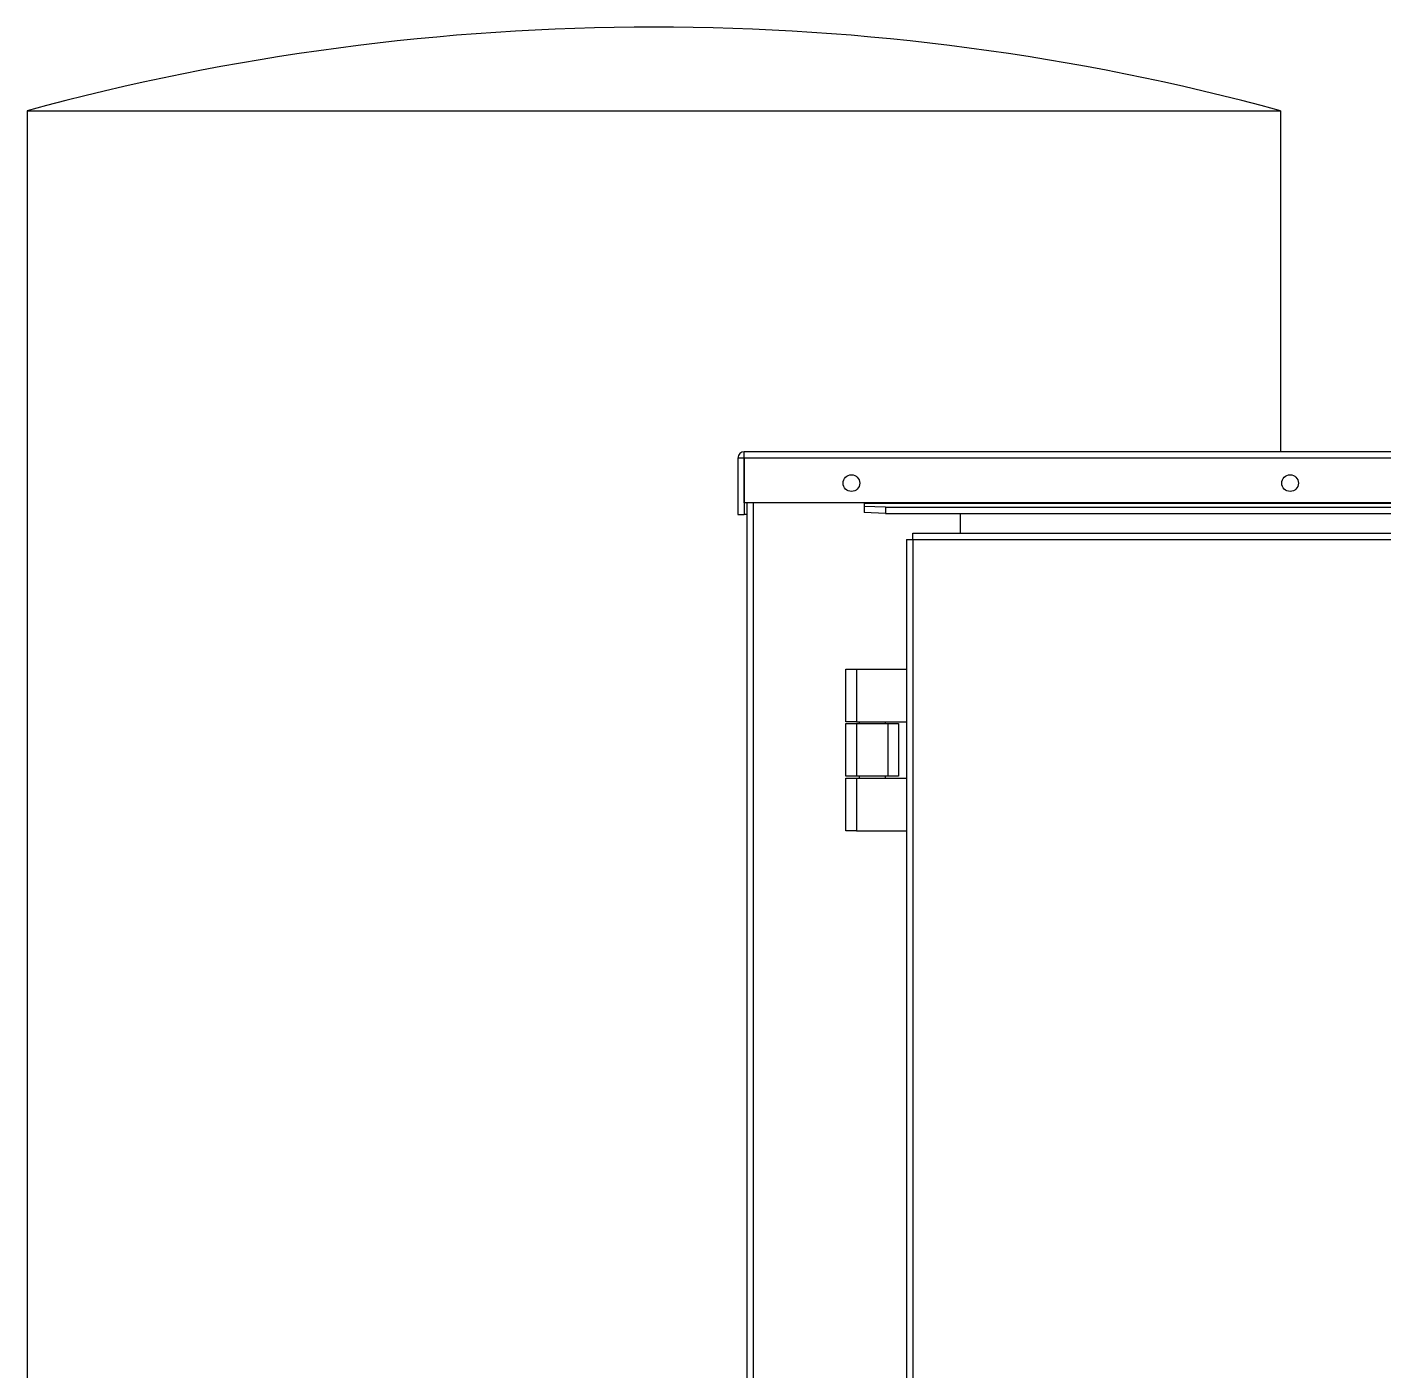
# Model space of a CAD drawing. Header units: inches. Extents: x 3128 to 3569, y 1222 to 1501.
# Drawn here: x 3282.52 to 3298.76, y 1335.08 to 1351.16 of the extents above; entities that cross this region are included whole.
import ezdxf

# ---------------------------------------------------------------- set-up
doc = ezdxf.new("R2010")
doc.units = ezdxf.units.IN
doc.header["$MEASUREMENT"] = 0
for name, color, linetype in [('WDPUMP', 7, 'Continuous'), ('WEPC', 7, 'Continuous'), ('WSPUMP', 7, 'Continuous')]:
    doc.layers.add(name, color=color, linetype=linetype)

msp = doc.modelspace()

# ---------------------------------------------------------------- linework, layer by layer
at = {"layer": 'WDPUMP', "color": 0, "linetype": 'Continuous'}
for p, q in [((3282.5211, 1350.1643), (3297.5211, 1350.1643)), ((3282.5211, 1350.1643), (3282.5211, 1310.6643)), ((3297.5211, 1350.1643), (3297.5211, 1346.0817))]:
    msp.add_line(p, q, dxfattribs=at)
msp.add_arc((3290.0211, 1322.5393), 28.625, 74.81071, 105.18929, dxfattribs=at)
at = {"layer": 'WEPC', "color": 0, "linetype": 'Continuous'}
for p, q in [((3291.1017, 1346.006), (3291.027, 1346.006)), ((3291.027, 1346.006), (3291.027, 1345.3317)), ((3291.1017, 1346.006), (3291.027, 1346.006)), ((3291.027, 1346.006), (3291.027, 1345.3317)), ((3291.1017, 1346.006), (3291.1017, 1345.3317)), ((3291.1017, 1346.006), (3291.1017, 1345.3317)), ((3327.1701, 1346.0817), (3291.1027, 1346.0817)), ((3291.1027, 1346.006), (3291.1027, 1346.0817)), ((3327.1701, 1346.0817), (3291.1027, 1346.0817)), ((3291.1027, 1346.006), (3291.1027, 1346.0817)), ((3327.1701, 1346.006), (3291.1027, 1346.006)), ((3291.1027, 1345.4689), (3291.1027, 1346.006)), ((3327.1701, 1346.006), (3291.1027, 1346.006)), ((3291.1027, 1345.4689), (3291.1027, 1346.006)), ((3292.5402, 1345.4689), (3291.1027, 1345.4689)), ((3291.1027, 1345.4689), (3291.1027, 1345.3317)), ((3292.5402, 1345.4689), (3291.1027, 1345.4689)), ((3291.1027, 1345.4689), (3291.1027, 1345.3317)), ((3291.1364, 1345.4689), (3291.1364, 1304.0817)), ((3291.1364, 1345.4689), (3291.1364, 1304.0817)), ((3291.2121, 1345.4689), (3291.2121, 1304.0817)), ((3291.2121, 1345.4689), (3291.2121, 1304.0817)), ((3325.7326, 1345.4689), (3292.5402, 1345.4689)), ((3292.5402, 1345.4689), (3292.5402, 1345.4679)), ((3325.7326, 1345.4689), (3292.5402, 1345.4689)), ((3292.5402, 1345.4689), (3292.5402, 1345.4679)), ((3292.5402, 1345.4679), (3292.5402, 1345.4288)), ((3292.5402, 1345.4679), (3325.7326, 1345.4679)), ((3292.5402, 1345.4679), (3292.5402, 1345.4288)), ((3292.5402, 1345.4679), (3325.7326, 1345.4679)), ((3291.027, 1345.3317), (3291.1017, 1345.3317)), ((3291.027, 1345.3317), (3291.1017, 1345.3317)), ((3291.1364, 1345.3317), (3291.1027, 1345.3317)), ((3291.1364, 1345.3317), (3291.1027, 1345.3317)), ((3292.7932, 1345.4179), (3292.5402, 1345.4288)), ((3292.5402, 1345.4288), (3292.5402, 1345.3542)), ((3292.7932, 1345.4179), (3292.5402, 1345.4288)), ((3292.5402, 1345.4288), (3292.5402, 1345.3542)), ((3292.7932, 1345.3433), (3292.5402, 1345.3542)), ((3292.7932, 1345.3433), (3292.5402, 1345.3542)), ((3292.7932, 1345.4179), (3325.4796, 1345.4179)), ((3292.7932, 1345.4179), (3292.7932, 1345.3433)), ((3292.7932, 1345.4179), (3325.4796, 1345.4179)), ((3292.7932, 1345.4179), (3292.7932, 1345.3433)), ((3292.7932, 1345.3433), (3325.4796, 1345.3433)), ((3292.7932, 1345.3433), (3325.4796, 1345.3433)), ((3293.6857, 1345.3433), (3293.6857, 1345.1068)), ((3293.6857, 1345.3433), (3293.6857, 1345.1068)), ((3293.0461, 1345.0311), (3293.0461, 1304.995)), ((3293.0461, 1345.0311), (3293.1218, 1345.0311)), ((3293.0461, 1345.0311), (3293.0461, 1304.995)), ((3293.0461, 1345.0311), (3293.1218, 1345.0311)), ((3293.1218, 1345.1068), (3324.8073, 1345.1068)), ((3293.1218, 1345.0311), (3293.1218, 1345.1068)), ((3293.1218, 1345.1068), (3324.8073, 1345.1068)), ((3293.1218, 1345.0311), (3293.1218, 1345.1068)), ((3293.1218, 1345.0311), (3293.1218, 1304.995)), ((3293.1218, 1345.0311), (3324.8073, 1345.0311)), ((3293.1218, 1345.0311), (3293.1218, 1304.995)), ((3293.1218, 1345.0311), (3324.8073, 1345.0311)), ((3292.3211, 1342.8493), (3292.3211, 1343.4793)), ((3292.3211, 1343.4793), (3292.4461, 1343.4793)), ((3292.3211, 1342.8493), (3292.3211, 1343.4793)), ((3292.3211, 1343.4793), (3292.4461, 1343.4793)), ((3292.4461, 1343.4793), (3292.4461, 1342.8493)), ((3292.4461, 1343.4793), (3293.0461, 1343.4793)), ((3292.4461, 1343.4793), (3292.4461, 1342.8493)), ((3292.4461, 1343.4793), (3293.0461, 1343.4793)), ((3292.4461, 1342.8493), (3292.3211, 1342.8493)), ((3292.4461, 1342.8493), (3292.3211, 1342.8493)), ((3292.4461, 1342.8493), (3293.0461, 1342.8493)), ((3292.4461, 1342.8493), (3293.0461, 1342.8493)), ((3292.4786, 1342.8493), (3292.4786, 1342.8281)), ((3292.4786, 1342.8493), (3292.4786, 1342.8281)), ((3292.7936, 1342.8281), (3292.7936, 1342.8493)), ((3292.7936, 1342.8281), (3292.7936, 1342.8493)), ((3292.3211, 1342.1981), (3292.3211, 1342.8281)), ((3292.3211, 1342.8281), (3292.4461, 1342.8281)), ((3292.3211, 1342.1981), (3292.3211, 1342.8281)), ((3292.3211, 1342.8281), (3292.4461, 1342.8281)), ((3292.4461, 1342.8281), (3292.4461, 1342.1981)), ((3292.4461, 1342.8281), (3292.8261, 1342.8281)), ((3292.4461, 1342.8281), (3292.4461, 1342.1981)), ((3292.4461, 1342.8281), (3292.8261, 1342.8281)), ((3292.8261, 1342.1981), (3292.8261, 1342.8281)), ((3292.8261, 1342.8281), (3292.9511, 1342.8281)), ((3292.8261, 1342.1981), (3292.8261, 1342.8281)), ((3292.8261, 1342.8281), (3292.9511, 1342.8281)), ((3292.9511, 1342.8281), (3292.9511, 1342.1981)), ((3292.9511, 1342.8281), (3292.9511, 1342.1981)), ((3292.4461, 1342.1981), (3292.3211, 1342.1981)), ((3292.4461, 1342.1981), (3292.3211, 1342.1981)), ((3292.8261, 1342.1981), (3292.4461, 1342.1981)), ((3292.8261, 1342.1981), (3292.4461, 1342.1981)), ((3292.4786, 1342.1981), (3292.4786, 1342.1768)), ((3292.4786, 1342.1981), (3292.4786, 1342.1768)), ((3292.7936, 1342.1768), (3292.7936, 1342.1981)), ((3292.7936, 1342.1768), (3292.7936, 1342.1981)), ((3292.9511, 1342.1981), (3292.8261, 1342.1981)), ((3292.9511, 1342.1981), (3292.8261, 1342.1981)), ((3292.3211, 1341.5468), (3292.3211, 1342.1768)), ((3292.3211, 1342.1768), (3292.4461, 1342.1768)), ((3292.3211, 1341.5468), (3292.3211, 1342.1768)), ((3292.3211, 1342.1768), (3292.4461, 1342.1768)), ((3292.4461, 1342.1768), (3292.4461, 1341.5468)), ((3292.4461, 1342.1768), (3293.0461, 1342.1768)), ((3292.4461, 1342.1768), (3292.4461, 1341.5468)), ((3292.4461, 1342.1768), (3293.0461, 1342.1768)), ((3292.4461, 1341.5468), (3292.3211, 1341.5468)), ((3292.4461, 1341.5468), (3292.3211, 1341.5468)), ((3292.4461, 1341.5468), (3293.0461, 1341.5468)), ((3292.4461, 1341.5468), (3293.0461, 1341.5468))]:
    msp.add_line(p, q, dxfattribs=at)
for centre in [(3292.3864, 1345.7067), (3292.3864, 1345.7067), (3297.6364, 1345.7067), (3297.6364, 1345.7067)]:
    msp.add_circle(centre, 0.0995, dxfattribs=at)
for radius in [0.0757, 0.0757, 0.001, 0.001]:
    msp.add_arc((3291.1027, 1346.006), radius, 90, 180, dxfattribs=at)
at = {"layer": 'WSPUMP', "color": 0, "linetype": 'Continuous'}
for p, q in [((3282.5211, 1350.1643), (3297.5211, 1350.1643)), ((3282.5211, 1350.1643), (3282.5211, 1310.6643)), ((3297.5211, 1350.1643), (3297.5211, 1346.0817))]:
    msp.add_line(p, q, dxfattribs=at)
msp.add_arc((3290.0211, 1322.5393), 28.625, 74.81071, 105.18929, dxfattribs=at)

doc.saveas('drawing.dxf')
